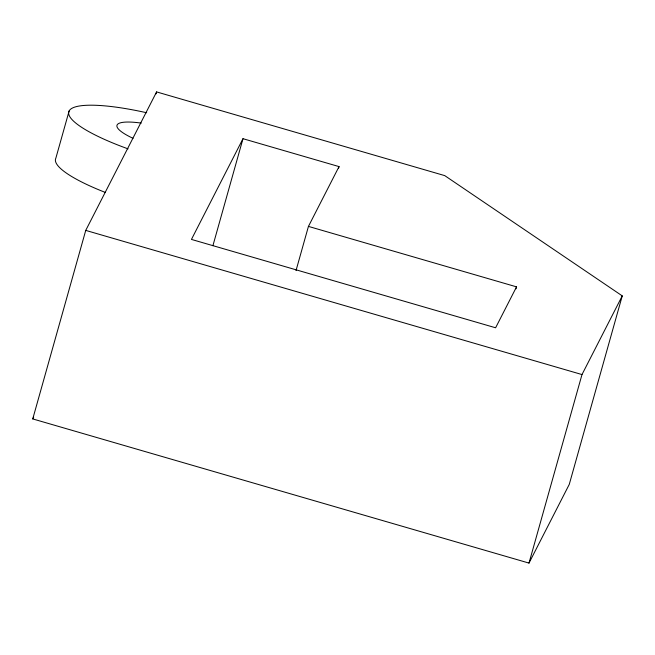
<?xml version="1.0" encoding="UTF-8"?>
<svg xmlns="http://www.w3.org/2000/svg" width="655" height="655" viewBox="0 0 655 655"><rect width="100%" height="100%" fill="white"/><g stroke="black" fill="none" stroke-linecap="round" stroke-linejoin="round"><path stroke-width="0.98" d="M146.679 112.75A100.1 20.813 15.7 0 0 69.127 110.973L55.871 158.117A100.1 20.813 15.7 0 0 105.308 192.423M32.75 418.922L85.739 230.396L156.602 91.913L444.745 175.622L622.25 295.88L569.26 484.405L528.994 563.087L32.75 418.922L33.683 417.096M156.046 93.878L156.602 91.913M212.9 245.723L242.989 138.696L339.036 166.599L338.479 168.564M296.019 270.589L308.44 226.401L339.036 166.599M515.984 288.822L516.541 286.857L308.44 226.401M528.994 563.087L581.992 374.562L622.25 295.88M242.989 138.696L191.448 239.419L495.606 327.778L516.541 286.857M85.739 230.396L581.992 374.562M128.061 148.865A100.1 20.813 15.7 0 1 69.127 110.973M133.039 138.328A50.05 10.406 15.7 0 1 141.251 123.099"/></g></svg>
